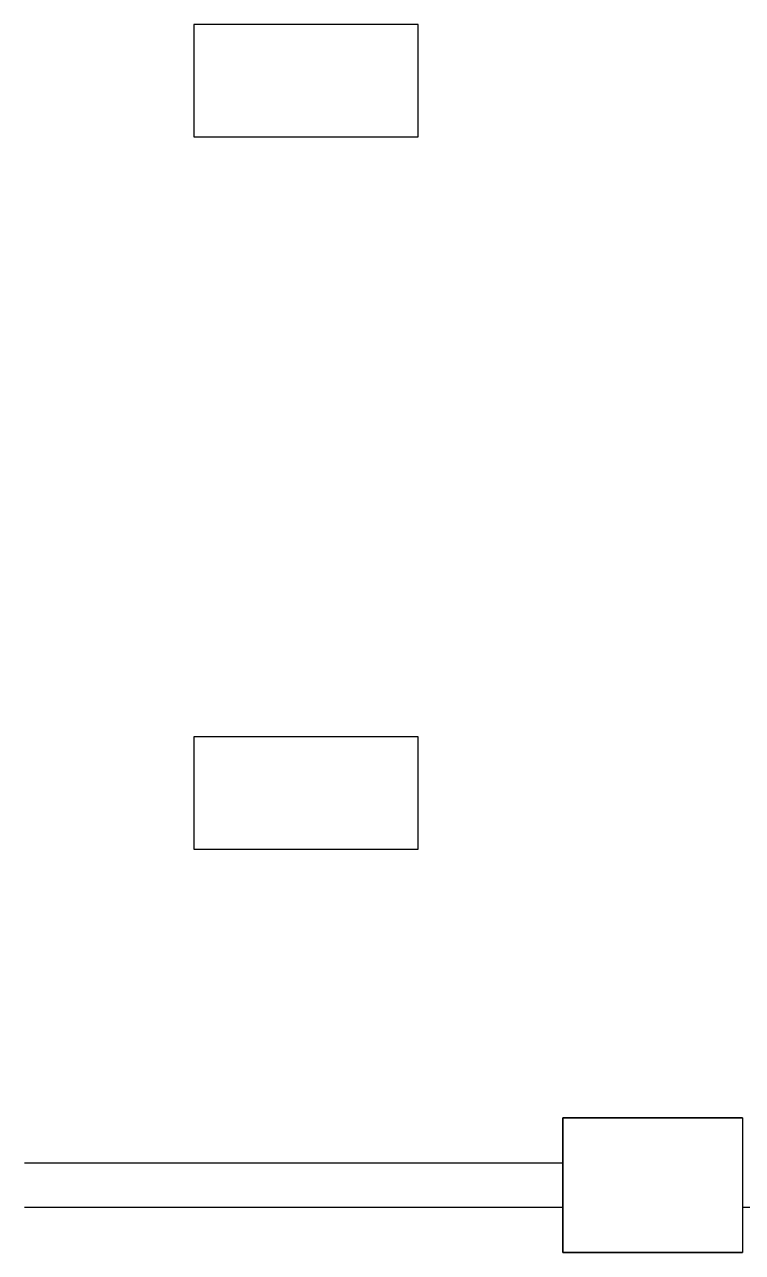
# Model space of a CAD drawing. Extents: x -19 to 297, y 0 to 420.
# Drawn here: x 93.17 to 101.17, y 204.27 to 217.95 of the extents above; entities that cross this region are included whole.
import ezdxf

# ---------------------------------------------------------------- set-up
doc = ezdxf.new("R2010")
doc.units = 0
doc.header["$MEASUREMENT"] = 0
doc.linetypes.add('K5LT_BASIC', pattern=[0])
doc.layers.add('Системный слой', color=7, linetype='Continuous')

# ---------------------------------------------------------------- blocks, each defined once
blk = doc.blocks.new('*U')
at = {"layer": 'Системный слой', "color": 5, "linetype": 'K5LT_BASIC'}
for p, q in [((97.552, 217.951), (95.052, 217.951)), ((95.052, 217.951), (95.052, 216.701)), ((97.552, 216.701), (97.552, 217.951)), ((95.052, 216.701), (97.552, 216.701)), ((97.552, 210.013), (95.052, 210.013)), ((95.052, 210.013), (95.052, 208.763)), ((97.552, 208.763), (97.552, 210.013)), ((95.052, 208.763), (97.552, 208.763))]:
    blk.add_line(p, q, dxfattribs=at)

msp = doc.modelspace()

# ---------------------------------------------------------------- linework, layer by layer
at = {"layer": 'Системный слой', "color": 5, "linetype": 'K5LT_BASIC'}
for p, q in [((101.167, 205.769), (99.167, 205.769)), ((99.167, 204.269), (99.167, 205.769)), ((99.167, 205.769), (99.167, 204.269)), ((99.167, 205.769), (101.167, 205.769)), ((101.167, 205.769), (101.167, 204.269)), ((101.167, 205.769), (101.167, 204.269)), ((93.167, 205.269), (99.167, 205.269)), ((99.167, 204.769), (93.167, 204.769)), ((107.167, 204.769), (101.167, 204.769)), ((101.167, 204.269), (99.167, 204.269)), ((99.167, 204.269), (101.167, 204.269)), ((100.417, 204.269), (99.667, 204.269))]:
    msp.add_line(p, q, dxfattribs=at)

# ---------------------------------------------------------------- block references
at = {"layer": 'Системный слой'}
msp.add_blockref('*U', (0, 0), dxfattribs=at)
msp.add_blockref('*U', (0, 0), dxfattribs=at)
msp.add_blockref('*U', (0, 0), dxfattribs=at)
msp.add_blockref('*U', (0, 0), dxfattribs=at)
msp.add_blockref('*U', (0, 0), dxfattribs=at)
msp.add_blockref('*U', (0, 0), dxfattribs=at)
msp.add_blockref('*U', (0, 0), dxfattribs=at)
msp.add_blockref('*U', (0, 0), dxfattribs=at)
msp.add_blockref('*U', (0, 0), dxfattribs=at)
msp.add_blockref('*U', (0, 0), dxfattribs=at)
msp.add_blockref('*U', (0, 0), dxfattribs=at)
msp.add_blockref('*U', (0, 0), dxfattribs=at)
msp.add_blockref('*U', (0, 0), dxfattribs=at)
msp.add_blockref('*U', (0, 0), dxfattribs=at)
msp.add_blockref('*U', (0, 0), dxfattribs=at)
msp.add_blockref('*U', (0, 0), dxfattribs=at)
msp.add_blockref('*U', (0, 0), dxfattribs=at)
msp.add_blockref('*U', (0, 0), dxfattribs=at)
msp.add_blockref('*U', (0, 0), dxfattribs=at)
msp.add_blockref('*U', (0, 0), dxfattribs=at)
msp.add_blockref('*U', (0, 0), dxfattribs=at)
msp.add_blockref('*U', (0, 0), dxfattribs=at)
msp.add_blockref('*U', (0, 0), dxfattribs=at)
msp.add_blockref('*U', (0, 0), dxfattribs=at)
msp.add_blockref('*U', (0, 0), dxfattribs=at)
msp.add_blockref('*U', (0, 0), dxfattribs=at)
msp.add_blockref('*U', (0, 0), dxfattribs=at)
msp.add_blockref('*U', (0, 0), dxfattribs=at)
msp.add_blockref('*U', (0, 0), dxfattribs=at)
msp.add_blockref('*U', (0, 0), dxfattribs=at)
msp.add_blockref('*U', (0, 0), dxfattribs=at)
msp.add_blockref('*U', (0, 0), dxfattribs=at)
msp.add_blockref('*U', (0, 0), dxfattribs=at)
msp.add_blockref('*U', (0, 0), dxfattribs=at)
msp.add_blockref('*U', (0, 0), dxfattribs=at)
msp.add_blockref('*U', (0, 0), dxfattribs=at)
msp.add_blockref('*U', (0, 0), dxfattribs=at)
msp.add_blockref('*U', (0, 0), dxfattribs=at)
msp.add_blockref('*U', (0, 0), dxfattribs=at)
msp.add_blockref('*U', (0, 0), dxfattribs=at)
msp.add_blockref('*U', (0, 0), dxfattribs=at)
msp.add_blockref('*U', (0, 0), dxfattribs=at)
msp.add_blockref('*U', (0, 0), dxfattribs=at)
msp.add_blockref('*U', (0, 0), dxfattribs=at)
msp.add_blockref('*U', (0, 0), dxfattribs=at)
msp.add_blockref('*U', (0, 0), dxfattribs=at)
msp.add_blockref('*U', (0, 0), dxfattribs=at)
msp.add_blockref('*U', (0, 0), dxfattribs=at)
msp.add_blockref('*U', (0, 0), dxfattribs=at)
msp.add_blockref('*U', (0, 0), dxfattribs=at)
msp.add_blockref('*U', (0, 0), dxfattribs=at)
msp.add_blockref('*U', (0, 0), dxfattribs=at)
msp.add_blockref('*U', (0, 0), dxfattribs=at)
msp.add_blockref('*U', (0, 0), dxfattribs=at)
msp.add_blockref('*U', (0, 0), dxfattribs=at)
msp.add_blockref('*U', (0, 0), dxfattribs=at)
msp.add_blockref('*U', (0, 0), dxfattribs=at)
msp.add_blockref('*U', (0, 0), dxfattribs=at)
msp.add_blockref('*U', (0, 0), dxfattribs=at)
msp.add_blockref('*U', (0, 0), dxfattribs=at)
msp.add_blockref('*U', (0, 0), dxfattribs=at)
msp.add_blockref('*U', (0, 0), dxfattribs=at)
msp.add_blockref('*U', (0, 0), dxfattribs=at)
msp.add_blockref('*U', (0, 0), dxfattribs=at)
msp.add_blockref('*U', (0, 0), dxfattribs=at)
msp.add_blockref('*U', (0, 0), dxfattribs=at)
msp.add_blockref('*U', (0, 0), dxfattribs=at)
msp.add_blockref('*U', (0, 0), dxfattribs=at)
msp.add_blockref('*U', (0, 0), dxfattribs=at)
msp.add_blockref('*U', (0, 0), dxfattribs=at)
msp.add_blockref('*U', (0, 0), dxfattribs=at)
msp.add_blockref('*U', (0, 0), dxfattribs=at)
msp.add_blockref('*U', (0, 0), dxfattribs=at)
msp.add_blockref('*U', (0, 0), dxfattribs=at)
msp.add_blockref('*U', (0, 0), dxfattribs=at)
msp.add_blockref('*U', (0, 0), dxfattribs=at)
msp.add_blockref('*U', (0, 0), dxfattribs=at)
msp.add_blockref('*U', (0, 0), dxfattribs=at)
msp.add_blockref('*U', (0, 0), dxfattribs=at)
msp.add_blockref('*U', (0, 0), dxfattribs=at)
msp.add_blockref('*U', (0, 0), dxfattribs=at)
msp.add_blockref('*U', (0, 0), dxfattribs=at)
msp.add_blockref('*U', (0, 0), dxfattribs=at)
msp.add_blockref('*U', (0, 0), dxfattribs=at)
msp.add_blockref('*U', (0, 0), dxfattribs=at)
msp.add_blockref('*U', (0, 0), dxfattribs=at)
msp.add_blockref('*U', (0, 0), dxfattribs=at)
msp.add_blockref('*U', (0, 0), dxfattribs=at)
msp.add_blockref('*U', (0, 0), dxfattribs=at)
msp.add_blockref('*U', (0, 0), dxfattribs=at)
msp.add_blockref('*U', (0, 0), dxfattribs=at)
msp.add_blockref('*U', (0, 0), dxfattribs=at)
msp.add_blockref('*U', (0, 0), dxfattribs=at)
msp.add_blockref('*U', (0, 0), dxfattribs=at)
msp.add_blockref('*U', (0, 0), dxfattribs=at)
msp.add_blockref('*U', (0, 0), dxfattribs=at)
msp.add_blockref('*U', (0, 0), dxfattribs=at)
msp.add_blockref('*U', (0, 0), dxfattribs=at)
msp.add_blockref('*U', (0, 0), dxfattribs=at)
msp.add_blockref('*U', (0, 0), dxfattribs=at)
msp.add_blockref('*U', (0, 0), dxfattribs=at)
msp.add_blockref('*U', (0, 0), dxfattribs=at)
msp.add_blockref('*U', (0, 0), dxfattribs=at)
msp.add_blockref('*U', (0, 0), dxfattribs=at)
msp.add_blockref('*U', (0, 0), dxfattribs=at)
msp.add_blockref('*U', (0, 0), dxfattribs=at)
msp.add_blockref('*U', (0, 0), dxfattribs=at)
msp.add_blockref('*U', (0, 0), dxfattribs=at)
msp.add_blockref('*U', (0, 0), dxfattribs=at)
msp.add_blockref('*U', (0, 0), dxfattribs=at)
msp.add_blockref('*U', (0, 0), dxfattribs=at)
msp.add_blockref('*U', (0, 0), dxfattribs=at)
msp.add_blockref('*U', (0, 0), dxfattribs=at)
msp.add_blockref('*U', (0, 0), dxfattribs=at)
msp.add_blockref('*U', (0, 0), dxfattribs=at)
msp.add_blockref('*U', (0, 0), dxfattribs=at)
msp.add_blockref('*U', (0, 0), dxfattribs=at)
msp.add_blockref('*U', (0, 0), dxfattribs=at)
msp.add_blockref('*U', (0, 0), dxfattribs=at)
msp.add_blockref('*U', (0, 0), dxfattribs=at)
msp.add_blockref('*U', (0, 0), dxfattribs=at)
msp.add_blockref('*U', (0, 0), dxfattribs=at)
msp.add_blockref('*U', (0, 0), dxfattribs=at)
msp.add_blockref('*U', (0, 0), dxfattribs=at)
msp.add_blockref('*U', (0, 0), dxfattribs=at)
msp.add_blockref('*U', (0, 0), dxfattribs=at)
msp.add_blockref('*U', (0, 0), dxfattribs=at)
msp.add_blockref('*U', (0, 0), dxfattribs=at)
msp.add_blockref('*U', (0, 0), dxfattribs=at)
msp.add_blockref('*U', (0, 0), dxfattribs=at)
msp.add_blockref('*U', (0, 0), dxfattribs=at)
msp.add_blockref('*U', (0, 0), dxfattribs=at)
msp.add_blockref('*U', (0, 0), dxfattribs=at)
msp.add_blockref('*U', (0, 0), dxfattribs=at)
msp.add_blockref('*U', (0, 0), dxfattribs=at)
msp.add_blockref('*U', (0, 0), dxfattribs=at)
msp.add_blockref('*U', (0, 0), dxfattribs=at)
msp.add_blockref('*U', (0, 0), dxfattribs=at)
msp.add_blockref('*U', (0, 0), dxfattribs=at)
msp.add_blockref('*U', (0, 0), dxfattribs=at)
msp.add_blockref('*U', (0, 0), dxfattribs=at)
msp.add_blockref('*U', (0, 0), dxfattribs=at)
msp.add_blockref('*U', (0, 0), dxfattribs=at)
msp.add_blockref('*U', (0, 0), dxfattribs=at)
msp.add_blockref('*U', (0, 0), dxfattribs=at)
msp.add_blockref('*U', (0, 0), dxfattribs=at)
msp.add_blockref('*U', (0, 0), dxfattribs=at)
msp.add_blockref('*U', (0, 0), dxfattribs=at)
msp.add_blockref('*U', (0, 0), dxfattribs=at)
msp.add_blockref('*U', (0, 0), dxfattribs=at)
msp.add_blockref('*U', (0, 0), dxfattribs=at)
msp.add_blockref('*U', (0, 0), dxfattribs=at)
msp.add_blockref('*U', (0, 0), dxfattribs=at)
msp.add_blockref('*U', (0, 0), dxfattribs=at)
msp.add_blockref('*U', (0, 0), dxfattribs=at)
msp.add_blockref('*U', (0, 0), dxfattribs=at)
msp.add_blockref('*U', (0, 0), dxfattribs=at)
msp.add_blockref('*U', (0, 0), dxfattribs=at)
msp.add_blockref('*U', (0, 0), dxfattribs=at)
msp.add_blockref('*U', (0, 0), dxfattribs=at)
msp.add_blockref('*U', (0, 0), dxfattribs=at)
msp.add_blockref('*U', (0, 0), dxfattribs=at)
msp.add_blockref('*U', (0, 0), dxfattribs=at)
msp.add_blockref('*U', (0, 0), dxfattribs=at)
msp.add_blockref('*U', (0, 0), dxfattribs=at)
msp.add_blockref('*U', (0, 0), dxfattribs=at)
msp.add_blockref('*U', (0, 0), dxfattribs=at)
msp.add_blockref('*U', (0, 0), dxfattribs=at)
msp.add_blockref('*U', (0, 0), dxfattribs=at)
msp.add_blockref('*U', (0, 0), dxfattribs=at)
msp.add_blockref('*U', (0, 0), dxfattribs=at)
msp.add_blockref('*U', (0, 0), dxfattribs=at)
msp.add_blockref('*U', (0, 0), dxfattribs=at)
msp.add_blockref('*U', (0, 0), dxfattribs=at)
msp.add_blockref('*U', (0, 0), dxfattribs=at)
msp.add_blockref('*U', (0, 0), dxfattribs=at)
msp.add_blockref('*U', (0, 0), dxfattribs=at)
msp.add_blockref('*U', (0, 0), dxfattribs=at)
msp.add_blockref('*U', (0, 0), dxfattribs=at)
msp.add_blockref('*U', (0, 0), dxfattribs=at)
msp.add_blockref('*U', (0, 0), dxfattribs=at)
msp.add_blockref('*U', (0, 0), dxfattribs=at)
msp.add_blockref('*U', (0, 0), dxfattribs=at)
msp.add_blockref('*U', (0, 0), dxfattribs=at)
msp.add_blockref('*U', (0, 0), dxfattribs=at)
msp.add_blockref('*U', (0, 0), dxfattribs=at)
msp.add_blockref('*U', (0, 0), dxfattribs=at)
msp.add_blockref('*U', (0, 0), dxfattribs=at)
msp.add_blockref('*U', (0, 0), dxfattribs=at)
msp.add_blockref('*U', (0, 0), dxfattribs=at)
msp.add_blockref('*U', (0, 0), dxfattribs=at)
msp.add_blockref('*U', (0, 0), dxfattribs=at)
msp.add_blockref('*U', (0, 0), dxfattribs=at)
msp.add_blockref('*U', (0, 0), dxfattribs=at)
msp.add_blockref('*U', (0, 0), dxfattribs=at)
msp.add_blockref('*U', (0, 0), dxfattribs=at)
msp.add_blockref('*U', (0, 0), dxfattribs=at)
msp.add_blockref('*U', (0, 0), dxfattribs=at)
msp.add_blockref('*U', (0, 0), dxfattribs=at)
msp.add_blockref('*U', (0, 0), dxfattribs=at)
msp.add_blockref('*U', (0, 0), dxfattribs=at)
msp.add_blockref('*U', (0, 0), dxfattribs=at)
msp.add_blockref('*U', (0, 0), dxfattribs=at)
msp.add_blockref('*U', (0, 0), dxfattribs=at)
msp.add_blockref('*U', (0, 0), dxfattribs=at)
msp.add_blockref('*U', (0, 0), dxfattribs=at)
msp.add_blockref('*U', (0, 0), dxfattribs=at)
msp.add_blockref('*U', (0, 0), dxfattribs=at)
msp.add_blockref('*U', (0, 0), dxfattribs=at)
msp.add_blockref('*U', (0, 0), dxfattribs=at)
msp.add_blockref('*U', (0, 0), dxfattribs=at)
msp.add_blockref('*U', (0, 0), dxfattribs=at)
msp.add_blockref('*U', (0, 0), dxfattribs=at)
msp.add_blockref('*U', (0, 0), dxfattribs=at)
msp.add_blockref('*U', (0, 0), dxfattribs=at)
msp.add_blockref('*U', (0, 0), dxfattribs=at)
msp.add_blockref('*U', (0, 0), dxfattribs=at)
msp.add_blockref('*U', (0, 0), dxfattribs=at)
msp.add_blockref('*U', (0, 0), dxfattribs=at)
msp.add_blockref('*U', (0, 0), dxfattribs=at)
msp.add_blockref('*U', (0, 0), dxfattribs=at)
msp.add_blockref('*U', (0, 0), dxfattribs=at)
msp.add_blockref('*U', (0, 0), dxfattribs=at)
msp.add_blockref('*U', (0, 0), dxfattribs=at)
msp.add_blockref('*U', (0, 0), dxfattribs=at)
msp.add_blockref('*U', (0, 0), dxfattribs=at)
msp.add_blockref('*U', (0, 0), dxfattribs=at)
msp.add_blockref('*U', (0, 0), dxfattribs=at)
msp.add_blockref('*U', (0, 0), dxfattribs=at)
msp.add_blockref('*U', (0, 0), dxfattribs=at)
msp.add_blockref('*U', (0, 0), dxfattribs=at)
msp.add_blockref('*U', (0, 0), dxfattribs=at)
msp.add_blockref('*U', (0, 0), dxfattribs=at)
msp.add_blockref('*U', (0, 0), dxfattribs=at)
msp.add_blockref('*U', (0, 0), dxfattribs=at)
msp.add_blockref('*U', (0, 0), dxfattribs=at)
msp.add_blockref('*U', (0, 0), dxfattribs=at)
msp.add_blockref('*U', (0, 0), dxfattribs=at)
msp.add_blockref('*U', (0, 0), dxfattribs=at)
msp.add_blockref('*U', (0, 0), dxfattribs=at)
msp.add_blockref('*U', (0, 0), dxfattribs=at)
msp.add_blockref('*U', (0, 0), dxfattribs=at)
msp.add_blockref('*U', (0, 0), dxfattribs=at)
msp.add_blockref('*U', (0, 0), dxfattribs=at)
msp.add_blockref('*U', (0, 0), dxfattribs=at)
msp.add_blockref('*U', (0, 0), dxfattribs=at)
msp.add_blockref('*U', (0, 0), dxfattribs=at)
msp.add_blockref('*U', (0, 0), dxfattribs=at)
msp.add_blockref('*U', (0, 0), dxfattribs=at)
msp.add_blockref('*U', (0, 0), dxfattribs=at)
msp.add_blockref('*U', (0, 0), dxfattribs=at)
msp.add_blockref('*U', (0, 0), dxfattribs=at)
msp.add_blockref('*U', (0, 0), dxfattribs=at)
msp.add_blockref('*U', (0, 0), dxfattribs=at)
msp.add_blockref('*U', (0, 0), dxfattribs=at)
msp.add_blockref('*U', (0, 0), dxfattribs=at)
msp.add_blockref('*U', (0, 0), dxfattribs=at)
msp.add_blockref('*U', (0, 0), dxfattribs=at)
msp.add_blockref('*U', (0, 0), dxfattribs=at)
msp.add_blockref('*U', (0, 0), dxfattribs=at)
msp.add_blockref('*U', (0, 0), dxfattribs=at)
msp.add_blockref('*U', (0, 0), dxfattribs=at)
msp.add_blockref('*U', (0, 0), dxfattribs=at)
msp.add_blockref('*U', (0, 0), dxfattribs=at)
msp.add_blockref('*U', (0, 0), dxfattribs=at)
msp.add_blockref('*U', (0, 0), dxfattribs=at)
msp.add_blockref('*U', (0, 0), dxfattribs=at)
msp.add_blockref('*U', (0, 0), dxfattribs=at)
msp.add_blockref('*U', (0, 0), dxfattribs=at)
msp.add_blockref('*U', (0, 0), dxfattribs=at)
msp.add_blockref('*U', (0, 0), dxfattribs=at)
msp.add_blockref('*U', (0, 0), dxfattribs=at)
msp.add_blockref('*U', (0, 0), dxfattribs=at)
msp.add_blockref('*U', (0, 0), dxfattribs=at)
msp.add_blockref('*U', (0, 0), dxfattribs=at)
msp.add_blockref('*U', (0, 0), dxfattribs=at)
msp.add_blockref('*U', (0, 0), dxfattribs=at)
msp.add_blockref('*U', (0, 0), dxfattribs=at)
msp.add_blockref('*U', (0, 0), dxfattribs=at)
msp.add_blockref('*U', (0, 0), dxfattribs=at)
msp.add_blockref('*U', (0, 0), dxfattribs=at)
msp.add_blockref('*U', (0, 0), dxfattribs=at)
msp.add_blockref('*U', (0, 0), dxfattribs=at)
msp.add_blockref('*U', (0, 0), dxfattribs=at)
msp.add_blockref('*U', (0, 0), dxfattribs=at)
msp.add_blockref('*U', (0, 0), dxfattribs=at)
msp.add_blockref('*U', (0, 0), dxfattribs=at)
msp.add_blockref('*U', (0, 0), dxfattribs=at)
msp.add_blockref('*U', (0, 0), dxfattribs=at)
msp.add_blockref('*U', (0, 0), dxfattribs=at)
msp.add_blockref('*U', (0, 0), dxfattribs=at)
msp.add_blockref('*U', (0, 0), dxfattribs=at)
msp.add_blockref('*U', (0, 0), dxfattribs=at)
msp.add_blockref('*U', (0, 0), dxfattribs=at)
msp.add_blockref('*U', (0, 0), dxfattribs=at)
msp.add_blockref('*U', (0, 0), dxfattribs=at)
msp.add_blockref('*U', (0, 0), dxfattribs=at)
msp.add_blockref('*U', (0, 0), dxfattribs=at)
msp.add_blockref('*U', (0, 0), dxfattribs=at)
msp.add_blockref('*U', (0, 0), dxfattribs=at)
msp.add_blockref('*U', (0, 0), dxfattribs=at)
msp.add_blockref('*U', (0, 0), dxfattribs=at)
msp.add_blockref('*U', (0, 0), dxfattribs=at)
msp.add_blockref('*U', (0, 0), dxfattribs=at)
msp.add_blockref('*U', (0, 0), dxfattribs=at)
msp.add_blockref('*U', (0, 0), dxfattribs=at)
msp.add_blockref('*U', (0, 0), dxfattribs=at)
msp.add_blockref('*U', (0, 0), dxfattribs=at)
msp.add_blockref('*U', (0, 0), dxfattribs=at)
msp.add_blockref('*U', (0, 0), dxfattribs=at)
msp.add_blockref('*U', (0, 0), dxfattribs=at)
msp.add_blockref('*U', (0, 0), dxfattribs=at)
msp.add_blockref('*U', (0, 0), dxfattribs=at)
msp.add_blockref('*U', (0, 0), dxfattribs=at)
msp.add_blockref('*U', (0, 0), dxfattribs=at)
msp.add_blockref('*U', (0, 0), dxfattribs=at)
msp.add_blockref('*U', (0, 0), dxfattribs=at)
msp.add_blockref('*U', (0, 0), dxfattribs=at)
msp.add_blockref('*U', (0, 0), dxfattribs=at)
msp.add_blockref('*U', (0, 0), dxfattribs=at)
msp.add_blockref('*U', (0, 0), dxfattribs=at)
msp.add_blockref('*U', (0, 0), dxfattribs=at)
msp.add_blockref('*U', (0, 0), dxfattribs=at)
msp.add_blockref('*U', (0, 0), dxfattribs=at)
msp.add_blockref('*U', (0, 0), dxfattribs=at)
msp.add_blockref('*U', (0, 0), dxfattribs=at)
msp.add_blockref('*U', (0, 0), dxfattribs=at)
msp.add_blockref('*U', (0, 0), dxfattribs=at)
msp.add_blockref('*U', (0, 0), dxfattribs=at)
msp.add_blockref('*U', (0, 0), dxfattribs=at)
msp.add_blockref('*U', (0, 0), dxfattribs=at)
msp.add_blockref('*U', (0, 0), dxfattribs=at)
msp.add_blockref('*U', (0, 0), dxfattribs=at)
msp.add_blockref('*U', (0, 0), dxfattribs=at)
msp.add_blockref('*U', (0, 0), dxfattribs=at)
msp.add_blockref('*U', (0, 0), dxfattribs=at)
msp.add_blockref('*U', (0, 0), dxfattribs=at)
msp.add_blockref('*U', (0, 0), dxfattribs=at)
msp.add_blockref('*U', (0, 0), dxfattribs=at)
msp.add_blockref('*U', (0, 0), dxfattribs=at)
msp.add_blockref('*U', (0, 0), dxfattribs=at)
msp.add_blockref('*U', (0, 0), dxfattribs=at)
msp.add_blockref('*U', (0, 0), dxfattribs=at)
msp.add_blockref('*U', (0, 0), dxfattribs=at)
msp.add_blockref('*U', (0, 0), dxfattribs=at)
msp.add_blockref('*U', (0, 0), dxfattribs=at)
msp.add_blockref('*U', (0, 0), dxfattribs=at)
msp.add_blockref('*U', (0, 0), dxfattribs=at)
msp.add_blockref('*U', (0, 0), dxfattribs=at)
msp.add_blockref('*U', (0, 0), dxfattribs=at)
msp.add_blockref('*U', (0, 0), dxfattribs=at)
msp.add_blockref('*U', (0, 0), dxfattribs=at)
msp.add_blockref('*U', (0, 0), dxfattribs=at)
msp.add_blockref('*U', (0, 0), dxfattribs=at)
msp.add_blockref('*U', (0, 0), dxfattribs=at)
msp.add_blockref('*U', (0, 0), dxfattribs=at)
msp.add_blockref('*U', (0, 0), dxfattribs=at)
msp.add_blockref('*U', (0, 0), dxfattribs=at)
msp.add_blockref('*U', (0, 0), dxfattribs=at)
msp.add_blockref('*U', (0, 0), dxfattribs=at)
msp.add_blockref('*U', (0, 0), dxfattribs=at)
msp.add_blockref('*U', (0, 0), dxfattribs=at)
msp.add_blockref('*U', (0, 0), dxfattribs=at)
msp.add_blockref('*U', (0, 0), dxfattribs=at)
msp.add_blockref('*U', (0, 0), dxfattribs=at)
msp.add_blockref('*U', (0, 0), dxfattribs=at)
msp.add_blockref('*U', (0, 0), dxfattribs=at)
msp.add_blockref('*U', (0, 0), dxfattribs=at)
msp.add_blockref('*U', (0, 0), dxfattribs=at)
msp.add_blockref('*U', (0, 0), dxfattribs=at)
msp.add_blockref('*U', (0, 0), dxfattribs=at)
msp.add_blockref('*U', (0, 0), dxfattribs=at)
msp.add_blockref('*U', (0, 0), dxfattribs=at)
msp.add_blockref('*U', (0, 0), dxfattribs=at)
msp.add_blockref('*U', (0, 0), dxfattribs=at)
msp.add_blockref('*U', (0, 0), dxfattribs=at)
msp.add_blockref('*U', (0, 0), dxfattribs=at)
msp.add_blockref('*U', (0, 0), dxfattribs=at)
msp.add_blockref('*U', (0, 0), dxfattribs=at)
msp.add_blockref('*U', (0, 0), dxfattribs=at)
msp.add_blockref('*U', (0, 0), dxfattribs=at)
msp.add_blockref('*U', (0, 0), dxfattribs=at)
msp.add_blockref('*U', (0, 0), dxfattribs=at)
msp.add_blockref('*U', (0, 0), dxfattribs=at)
msp.add_blockref('*U', (0, 0), dxfattribs=at)
msp.add_blockref('*U', (0, 0), dxfattribs=at)
msp.add_blockref('*U', (0, 0), dxfattribs=at)
msp.add_blockref('*U', (0, 0), dxfattribs=at)
msp.add_blockref('*U', (0, 0), dxfattribs=at)
msp.add_blockref('*U', (0, 0), dxfattribs=at)
msp.add_blockref('*U', (0, 0), dxfattribs=at)
msp.add_blockref('*U', (0, 0), dxfattribs=at)
msp.add_blockref('*U', (0, 0), dxfattribs=at)
msp.add_blockref('*U', (0, 0), dxfattribs=at)
msp.add_blockref('*U', (0, 0), dxfattribs=at)
msp.add_blockref('*U', (0, 0), dxfattribs=at)
msp.add_blockref('*U', (0, 0), dxfattribs=at)
msp.add_blockref('*U', (0, 0), dxfattribs=at)
msp.add_blockref('*U', (0, 0), dxfattribs=at)
msp.add_blockref('*U', (0, 0), dxfattribs=at)
msp.add_blockref('*U', (0, 0), dxfattribs=at)
msp.add_blockref('*U', (0, 0), dxfattribs=at)
msp.add_blockref('*U', (0, 0), dxfattribs=at)
msp.add_blockref('*U', (0, 0), dxfattribs=at)
msp.add_blockref('*U', (0, 0), dxfattribs=at)
msp.add_blockref('*U', (0, 0), dxfattribs=at)
msp.add_blockref('*U', (0, 0), dxfattribs=at)
msp.add_blockref('*U', (0, 0), dxfattribs=at)
msp.add_blockref('*U', (0, 0), dxfattribs=at)
msp.add_blockref('*U', (0, 0), dxfattribs=at)
msp.add_blockref('*U', (0, 0), dxfattribs=at)
msp.add_blockref('*U', (0, 0), dxfattribs=at)
msp.add_blockref('*U', (0, 0), dxfattribs=at)
msp.add_blockref('*U', (0, 0), dxfattribs=at)
msp.add_blockref('*U', (0, 0), dxfattribs=at)
msp.add_blockref('*U', (0, 0), dxfattribs=at)
msp.add_blockref('*U', (0, 0), dxfattribs=at)
msp.add_blockref('*U', (0, 0), dxfattribs=at)
msp.add_blockref('*U', (0, 0), dxfattribs=at)
msp.add_blockref('*U', (0, 0), dxfattribs=at)
msp.add_blockref('*U', (0, 0), dxfattribs=at)
msp.add_blockref('*U', (0, 0), dxfattribs=at)
msp.add_blockref('*U', (0, 0), dxfattribs=at)
msp.add_blockref('*U', (0, 0), dxfattribs=at)
msp.add_blockref('*U', (0, 0), dxfattribs=at)
msp.add_blockref('*U', (0, 0), dxfattribs=at)
msp.add_blockref('*U', (0, 0), dxfattribs=at)
msp.add_blockref('*U', (0, 0), dxfattribs=at)
msp.add_blockref('*U', (0, 0), dxfattribs=at)
msp.add_blockref('*U', (0, 0), dxfattribs=at)
msp.add_blockref('*U', (0, 0), dxfattribs=at)
msp.add_blockref('*U', (0, 0), dxfattribs=at)
msp.add_blockref('*U', (0, 0), dxfattribs=at)
msp.add_blockref('*U', (0, 0), dxfattribs=at)
msp.add_blockref('*U', (0, 0), dxfattribs=at)
msp.add_blockref('*U', (0, 0), dxfattribs=at)
msp.add_blockref('*U', (0, 0), dxfattribs=at)
msp.add_blockref('*U', (0, 0), dxfattribs=at)
msp.add_blockref('*U', (0, 0), dxfattribs=at)
msp.add_blockref('*U', (0, 0), dxfattribs=at)
msp.add_blockref('*U', (0, 0), dxfattribs=at)
msp.add_blockref('*U', (0, 0), dxfattribs=at)
msp.add_blockref('*U', (0, 0), dxfattribs=at)
msp.add_blockref('*U', (0, 0), dxfattribs=at)
msp.add_blockref('*U', (0, 0), dxfattribs=at)
msp.add_blockref('*U', (0, 0), dxfattribs=at)
msp.add_blockref('*U', (0, 0), dxfattribs=at)
msp.add_blockref('*U', (0, 0), dxfattribs=at)
msp.add_blockref('*U', (0, 0), dxfattribs=at)
msp.add_blockref('*U', (0, 0), dxfattribs=at)

doc.saveas('drawing.dxf')
